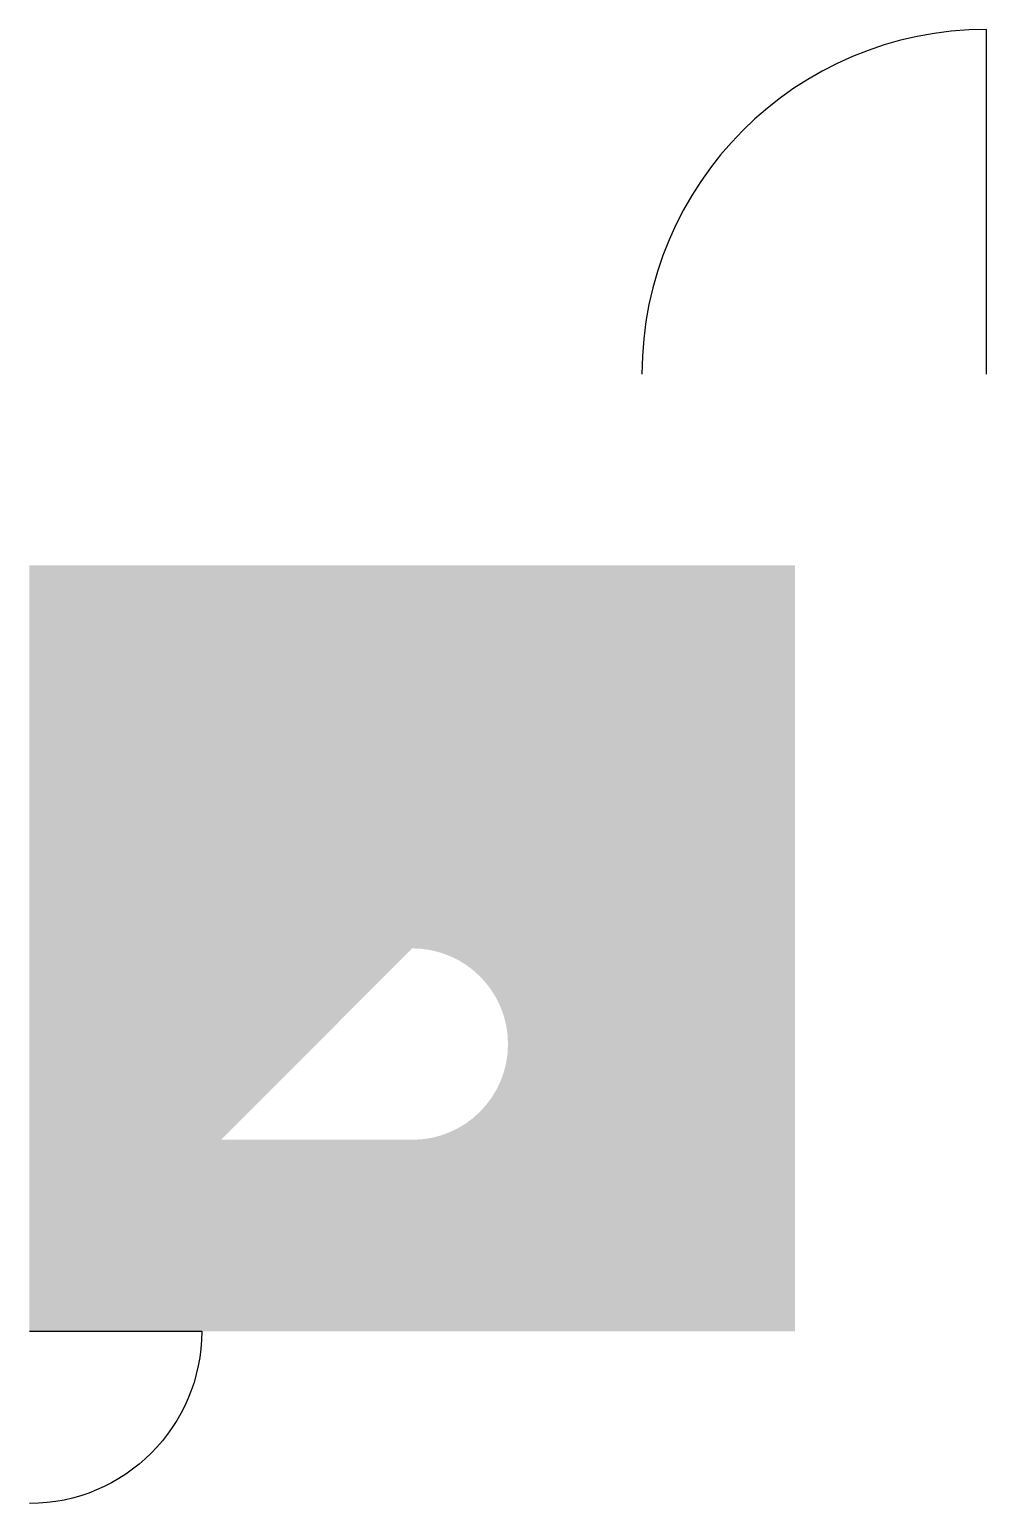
# Model space of a CAD drawing. Header units: millimetres. Extents: x 0 to 5, y -0.9 to 6.8.
import ezdxf

# ---------------------------------------------------------------- set-up
doc = ezdxf.new("R2010")
doc.units = ezdxf.units.MM
doc.layers.get('0').update_dxf_attribs({"linetype": 'CONTINUOUS'})

# ---------------------------------------------------------------- blocks, each defined once
blk = doc.blocks.new('door')
blk.add_line((0, 0), (0.9, 0))
blk.add_arc((0, 0), 0.9, 0, 90)

msp = doc.modelspace()

# ---------------------------------------------------------------- hatches: boundary and pattern name
h = msp.add_hatch(color=256)
h.paths.add_polyline_path([(0, 0), (4, 0), (4, 4), (0, 4)], flags=0)
h.paths.add_polyline_path([(1, 1), (2, 1, 1), (2, 2)], flags=0)

# ---------------------------------------------------------------- block references
at = {"xscale": 2, "yscale": 2, "rotation": 90}
msp.add_blockref('door', (5, 5), dxfattribs=at)
at = {"yscale": -1}
msp.add_blockref('DOOR', (0, 0), dxfattribs=at)

doc.saveas('drawing.dxf')
